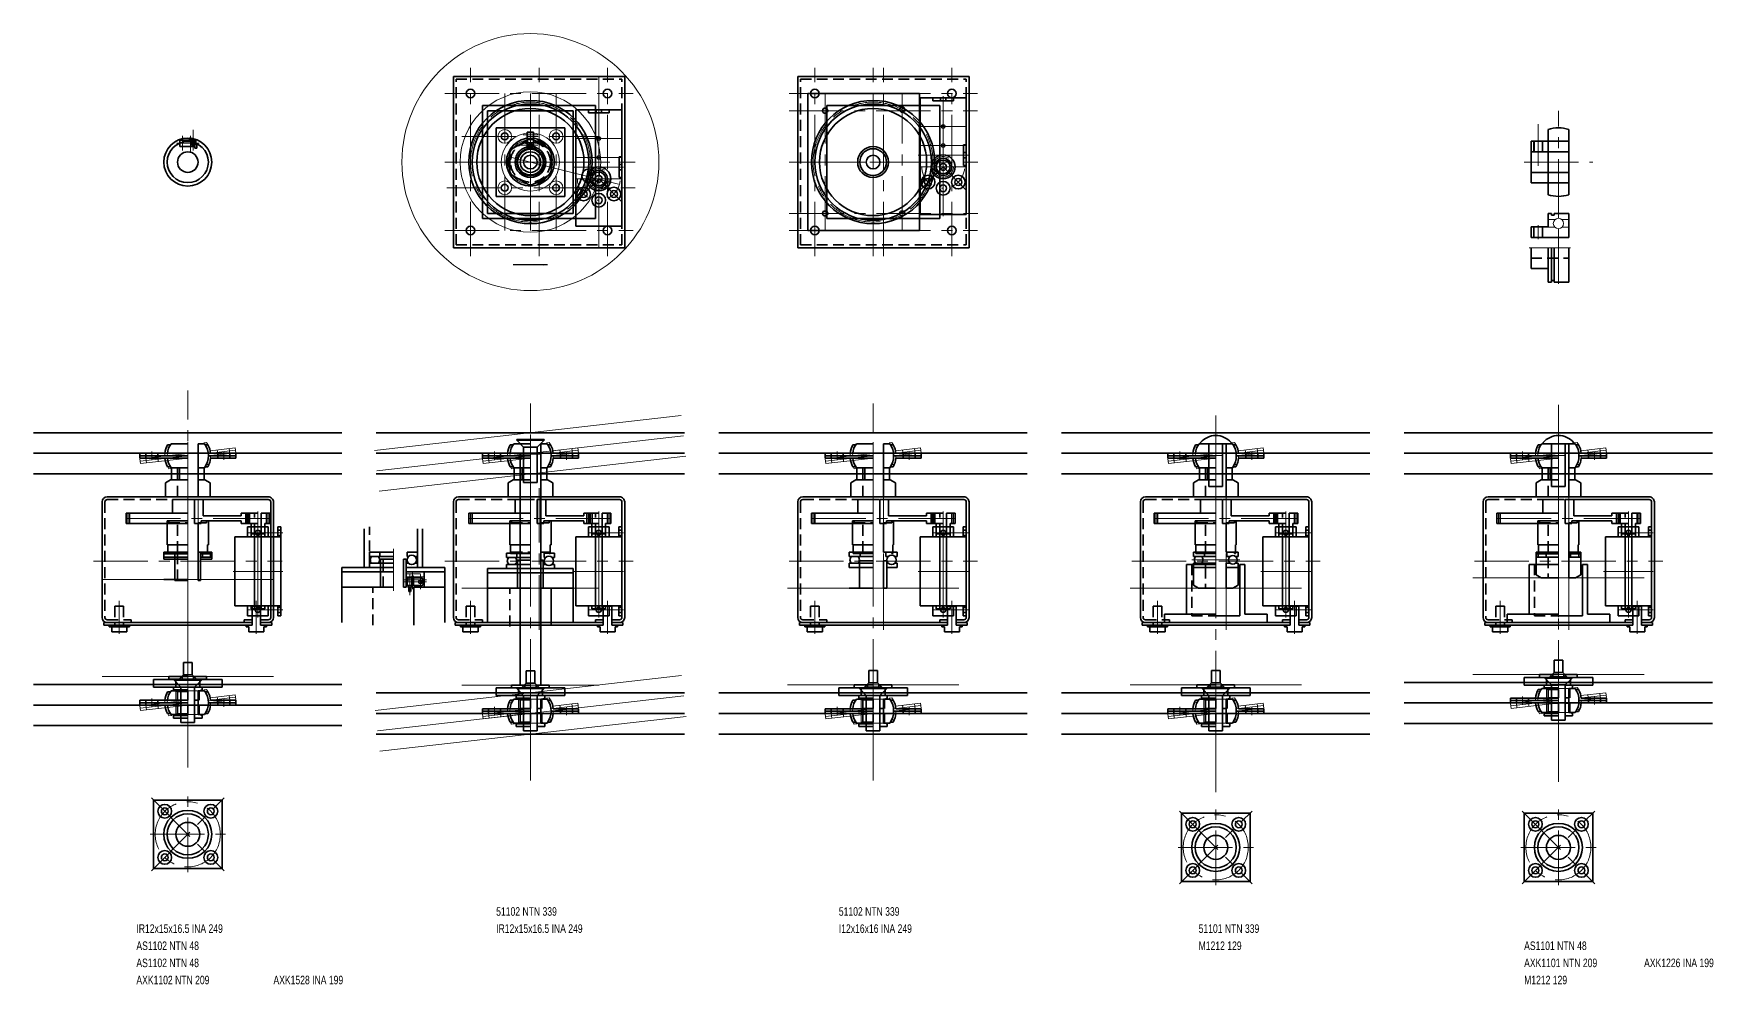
# Model space of a CAD drawing. Header units: millimetres. Extents: x 40 to 2090, y -480 to 870.
# Drawn here: x 310 to 1290, y -480 to 75 of the extents above; entities that cross this region are included whole.
import ezdxf

# ---------------------------------------------------------------- set-up
doc = ezdxf.new("R2010")
doc.units = ezdxf.units.MM
for name, pattern in [('CENTER', [50.8, 31.75, -6.35, 6.35, -6.35]), ('DASHDOT', [25.4, 12.7, -6.35, 0, -6.35]), ('DASHED2', [9.525, 6.35, -3.175])]:
    doc.linetypes.add(name, pattern=pattern)
doc.layers.get('0').update_dxf_attribs({"linetype": 'CONTINUOUS', "lineweight": 0})
for name, color, linetype, lineweight in [('AUX', 1, 'CONTINUOUS', 13), ('CENTER', 7, 'CENTER', 18), ('CONTOUR', 7, 'CONTINUOUS', 35), ('TEXT', 7, 'CONTINUOUS', 18)]:
    doc.layers.add(name, color=color, linetype=linetype, lineweight=lineweight)
doc.styles.get("Standard").update_dxf_attribs({"font": 'txt', "width": 0.75})
doc.dimstyles.get("Standard").update_dxf_attribs({"dimtxt": 2.5, "dimasz": 2.5, "dimexe": 1.25, "dimexo": 0.625, "dimtad": 1, "dimtxsty": 'Standard', "dimcen": 2.5, "dimadec": 0, "dimazin": 0, "dimtfac": 1, "dimtmove": 0, "dimatfit": 3, "dimfxl": 1, "dimarcsym": 0})

# ---------------------------------------------------------------- blocks, each defined once
blk = doc.blocks.new('AS201 side')
at = {"layer": 'CENTER'}
for p, q in [((0, -30), (0, 30)), ((-11.8, -2.15), (-11.8, 22.15)), ((-14.05, 6), (-14.05, 12.15)), ((-9.55, 6), (-9.55, 12.15)), ((-20, 0), (20, 0))]:
    blk.add_line(p, q, dxfattribs=at)
at = {"layer": 'CONTOUR'}
for p, q in [((-16, 12.15), (6, 12.15)), ((-16, -12.15), (-16, 12.15)), ((-14.3, 6), (-14.3, 12.15)), ((-9.3, 6), (-9.3, 12.15)), ((-6, -19.08), (-6, 19.08)), ((6, -19.08), (6, 19.08)), ((-16, 6), (6, 6)), ((-16, -6), (6, -6)), ((-16, -12.15), (6, -12.15))]:
    blk.add_line(p, q, dxfattribs=at)
at = {"layer": 'CONTOUR', "color": 7, "linetype": 'CONTINUOUS', "lineweight": 35}
for start, end in [(72.5424, 107.4576), (252.5424, 287.4576)]:
    blk.add_arc((0, 0), 20, start, end, dxfattribs=at)
blk = doc.blocks.new('ASS201N side')
at = {"layer": 'AUX'}
for p, q in [((-6, 16.4), (-2.04, 16.4)), ((-6, 12.1), (-2.14, 12.1)), ((2.04, 16.4), (6, 16.4)), ((2.14, 12.1), (6, 12.1))]:
    blk.add_line(p, q, dxfattribs=at)
blk.add_circle((0, 14.2), 3, dxfattribs=at)
at = {"layer": 'CENTER'}
for p, q in [((0, -21), (0, 21)), ((-11.8, 5), (-11.8, 13.15)), ((-17, 0), (7, 0))]:
    blk.add_line(p, q, dxfattribs=at)
at = {"layer": 'CONTOUR'}
for p, q in [((-6, 12.15), (-6, 20)), ((-6, 20), (-4.02, 20)), ((-4.02, 19.05), (-4.02, 20)), ((-2.52, 19.05), (-2.52, 20)), ((-2.52, 20), (6, 20)), ((6, 6), (6, 20)), ((-16, 12.15), (-6, 12.15)), ((-16, 6), (-16, 12.15)), ((-14.3, 6), (-14.3, 12.15)), ((-9.3, 6), (-9.3, 12.15)), ((-4.02, 19.05), (-2.52, 19.05)), ((-16, 6), (6, 6)), ((-16, -12.15), (-16, 0)), ((-6, -20), (-6, 0)), ((-4.02, -20), (-4.02, 0)), ((-2.52, -20), (-2.52, 0)), ((6, -20), (6, 0)), ((-16, -12.15), (-6, -12.15)), ((-4.02, -19.05), (-2.52, -19.05)), ((-6, -20), (-4.02, -20)), ((-2.52, -20), (6, -20))]:
    blk.add_line(p, q, dxfattribs=at)
at = {"layer": 'CONTOUR', "linetype": 'DASHED2'}
blk.add_line((-16, -6), (6, -6), dxfattribs=at)
blk = doc.blocks.new('B-BAF 1214 side')
at = {"layer": 'AUX'}
for p, q in [((-27.98, -1.78), (-0.16, 1.39)), ((-27.82, -3.17), (0, 0)), ((-12.42, 5.03), (-10.81, 5.21)), ((10.97, 7.69), (9.36, 7.51)), ((27.82, 3.17), (11.92, 1.36)), ((13.08, 2.9), (27.66, 4.56)), ((13.4, 0.12), (27.98, 1.78)), ((17.55, 0.59), (17.23, 3.37)), ((24.5, 1.38), (24.18, 4.16)), ((27.98, 1.78), (27.66, 4.56)), ((-27.66, -4.56), (-27.98, -1.78)), ((-27.66, -4.56), (0.16, -1.39)), ((-24.18, -4.16), (-24.5, -1.38)), ((-17.23, -3.37), (-17.55, -0.59)), ((-10.97, -7.69), (-9.36, -7.51)), ((12.42, -5.03), (10.81, -5.21))]:
    blk.add_line(p, q, dxfattribs=at)
for radius, start, end in [(13.4, 157.97045, 180.50293), (12, 154.26905, 179.80023), (12, 334.26905, 38.73095), (13.4, 12.49707, 35.02955), (13.4, 337.97045, 0.50293), (13.4, 192.49707, 215.02955), (12, 193.19977, 218.73095)]:
    blk.add_arc((0, 0), radius, start, end, dxfattribs=at)
at = {"layer": 'CENTER'}
for p, q in [((-21, -2.4), (-21, 2.4)), ((0, -8), (0, 8)), ((21, -2.4), (21, 2.4))]:
    blk.add_line(p, q, dxfattribs=at)
at = {"layer": 'CONTOUR'}
for p, q in [((-28, -1.4), (-28, 1.4)), ((-28, 1.4), (0, 1.4)), ((-28, 0), (0, 0)), ((-24.5, -1.4), (-24.5, 1.4)), ((-17.5, -1.4), (-17.5, 1.4)), ((-11.77, 6.4), (-10.15, 6.4)), ((-9.75, 7), (0, 7)), ((6, 7), (6, -7)), ((6, 7), (9.75, 7)), ((11.77, 6.4), (10.15, 6.4)), ((28, 0), (12, 0)), ((13.33, 1.4), (28, 1.4)), ((17.5, -1.4), (17.5, 1.4)), ((24.5, -1.4), (24.5, 1.4)), ((28, -1.4), (28, 1.4)), ((-28, -1.4), (0, -1.4)), ((-11.77, -6.4), (-10.15, -6.4)), ((-9.75, -7), (0, -7)), ((6, -7), (9.75, -7)), ((11.77, -6.4), (10.15, -6.4)), ((13.33, -1.4), (28, -1.4))]:
    blk.add_line(p, q, dxfattribs=at)
at = {"layer": 'CONTOUR', "color": 7, "linetype": 'CONTINUOUS', "lineweight": 35}
for radius, start, end in [(13.4, 151.47045, 174.00293), (12, 144.31467, 173.30023), (12, 324.31467, 35.68533), (13.4, 5.99707, 28.52955), (13.4, 185.99707, 208.52955), (12, 186.69977, 215.68533), (13.4, 331.47045, 354.00293)]:
    blk.add_arc((0, 0), radius, start, end, dxfattribs=at)
blk = doc.blocks.new('Washer 14x40x4.5 face')
at = {"layer": 'CENTER'}
for p, q in [((0, -22), (0, 22)), ((-22, 0), (22, 0))]:
    blk.add_line(p, q, dxfattribs=at)
at = {"layer": 'CONTOUR'}
for p, q in [((-20, -20), (-20, 20)), ((-20, 20), (20, 20)), ((20, -20), (20, 20)), ((-20, -20), (20, -20))]:
    blk.add_line(p, q, dxfattribs=at)
blk.add_circle((0, 0), 7, dxfattribs=at)
blk = doc.blocks.new('DS1-70 side')
at = {"layer": 'AUX'}
blk.add_line((6, 0), (6, 14), dxfattribs=at)
at = {"layer": 'CENTER'}
for p, q in [((0, 15), (0, -1)), ((-36, 3), (36, 3)), ((-35, 0), (-35, 6)), ((35, 0), (35, 6))]:
    blk.add_line(p, q, dxfattribs=at)
at = {"layer": 'CONTOUR'}
for p, q in [((-9, 6), (-9, 14)), ((-9, 14), (0, 14)), ((4, 0), (4, 14)), ((4, 14), (9, 14)), ((9, 4.5), (9, 14)), ((-36, 0), (-36, 6)), ((-36, 6), (0, 6)), ((-36, 0), (0, 0)), ((-34, 0), (-34, 6)), ((4, 0), (7.8, 0)), ((7.8, 1.5), (7.8, 0)), ((7.8, 1.5), (31.25, 1.5)), ((9, 4.5), (31.25, 4.5)), ((31.25, 6), (36, 6)), ((31.25, 6), (31.25, 4.5)), ((31.25, 1.5), (31.25, 0)), ((36, 0), (31.25, 0)), ((34, 0), (34, 6)), ((36, 0), (36, 6))]:
    blk.add_line(p, q, dxfattribs=at)
blk = doc.blocks.new('DS1-12 side')
at = {"layer": 'CENTER'}
for p, q in [((-6, 0), (-6, -6)), ((0, 7), (0, -7)), ((6, 0), (6, -6)), ((-7, -3), (7, -3))]:
    blk.add_line(p, q, dxfattribs=at)
at = {"layer": 'CONTOUR'}
for p, q in [((-7, 0), (-7, -6)), ((-7, 0), (0, 0)), ((-5, 0), (-5, -6)), ((-4, 6), (-4, 0)), ((-4, 6), (0, 6)), ((2, 6), (2, -6)), ((2, 6), (4, 6)), ((4, 6), (4, 0)), ((4, 0), (7, 0)), ((5, 0), (5, -6)), ((7, 0), (7, -6)), ((-7, -6), (0, -6)), ((2, -6), (7, -6))]:
    blk.add_line(p, q, dxfattribs=at)
at = {"layer": 'CONTOUR', "linetype": 'DASHED2'}
blk.add_line((-2, 6), (-2, -6), dxfattribs=at)
blk = doc.blocks.new('6-speed HE top')
at = {"layer": 'CENTER'}
for p, q in [((0, -14.5), (0, 14.5)), ((-27, 0), (26, 0)), ((27, 0), (-26, 0)), ((-22.5, -14.5), (-22.5, 6)), ((22.5, -14.5), (22.5, 6))]:
    blk.add_line(p, q, dxfattribs=at)
at = {"layer": 'CONTOUR'}
for p, q in [((-20.2, -13.5), (-20.2, 13.5)), ((-20.2, 13.5), (20.2, 13.5)), ((20.2, -13.5), (20.2, 13.5)), ((-20.2, 6), (-26, 6)), ((-26, -6), (-26, 6)), ((-20.2, 4), (-21.9, 4)), ((-21.9, -4), (-21.9, 4)), ((21.9, 2), (-21.9, 2)), ((26, 6), (20.2, 6)), ((21.9, 4), (20.2, 4)), ((21.9, -4), (21.9, 4)), ((26, -6), (26, 6)), ((-20.2, -6), (-26, -6)), ((21.9, -2), (-21.9, -2)), ((-20.2, -4), (-21.9, -4)), ((21.9, -4), (20.2, -4)), ((26, -6), (20.2, -6)), ((-26, -13.5), (-26, -11.6)), ((-20.2, -11.6), (-26, -11.6)), ((-26, -13.5), (26, -13.5)), ((-24, -13.5), (-24, -11.6)), ((-21, -13.5), (-21, -11.6)), ((26, -11.6), (20.2, -11.6)), ((21, -13.5), (21, -11.6)), ((24, -13.5), (24, -11.6)), ((26, -13.5), (26, -11.6))]:
    blk.add_line(p, q, dxfattribs=at)
for centre in [(-22.5, 0), (22.5, 0)]:
    blk.add_circle(centre, 1.5, dxfattribs=at)
blk = doc.blocks.new('Ultra Nutter side')
at = {"layer": 'CENTER'}
blk.add_line((0, -1), (0, 20), dxfattribs=at)
at = {"layer": 'CONTOUR'}
for p, q in [((-12, 5), (-12, 19)), ((-12, 19), (0, 19)), ((6, 18), (11, 18)), ((6, 18), (6, 0.8)), ((11, 18), (11, 19)), ((11, 19), (12, 19)), ((12, 5), (12, 19)), ((-12, 5), (0, 5)), ((-11.6, 0), (-11.6, 5)), ((-11.6, 0), (0, 0)), ((6, 0.8), (11, 0.8)), ((11, 0), (11, 0.8)), ((11, 0), (11.6, 0)), ((11.6, 5), (12, 5)), ((11.6, 0), (11.6, 5))]:
    blk.add_line(p, q, dxfattribs=at)
at = {"layer": 'CONTOUR', "linetype": 'DASHED2'}
for p, q in [((-11, 18), (-11, 19)), ((-11, 18), (0, 18)), ((-6, 0.8), (-6, 18)), ((-11, 0.8), (0, 0.8)), ((-11, 0), (-11, 0.8))]:
    blk.add_line(p, q, dxfattribs=at)
blk = doc.blocks.new('J-103 side')
at = {"layer": 'CENTER'}
blk.add_line((0, -35), (0, 1), dxfattribs=at)
at = {"layer": 'CONTOUR'}
for p, q in [((-30, 0), (-30, -5)), ((-30, 0), (0, 0)), ((0, 0), (30, 0)), ((30, 0), (30, -5)), ((-30, -5), (0, -5)), ((-17, -34), (-17, -5)), ((0, -4), (14, -4)), ((14, -4), (14, -34)), ((17, -5), (30, -5)), ((17, -34), (17, -5)), ((-17, -34), (-14, -34)), ((-17, -34), (0, -34)), ((14, -34), (17, -34))]:
    blk.add_line(p, q, dxfattribs=at)
at = {"layer": 'CONTOUR', "linetype": 'DASHED2'}
for p, q in [((-14, -34), (-14, -4)), ((-14, -4), (0, -4))]:
    blk.add_line(p, q, dxfattribs=at)
blk = doc.blocks.new('SC 1210C')
at = {"layer": 'CENTER'}
blk.add_line((0, -1), (0, 11), dxfattribs=at)
at = {"layer": 'CONTOUR'}
for p, q in [((-13, 8.27), (-10, 10)), ((-10, 10), (0, 10)), ((6, 10), (10, 10)), ((6, 0), (6, 10)), ((10, 10), (13, 8.27)), ((-13, 0), (-13, 8.27)), ((-13, 0), (0, 0)), ((6, 0), (13, 0)), ((13, 0), (13, 8.27))]:
    blk.add_line(p, q, dxfattribs=at)
at = {"layer": 'CONTOUR', "linetype": 'DASHED2'}
blk.add_line((-6, 0), (-6, 10), dxfattribs=at)
blk = doc.blocks.new('Nut M12 thin side')
at = {"layer": 'CENTER'}
blk.add_line((0, -3), (0, 9), dxfattribs=at)
at = {"layer": 'CONTOUR'}
for p, q in [((-9.5, 0), (-9.5, 7)), ((-9.5, 7), (0, 7)), ((-9.5, 0), (0, 0)), ((-4.75, 0), (-4.75, 7)), ((6, 0), (6, 7)), ((6, 7), (9.5, 7)), ((6, 0), (9.5, 0)), ((9.5, 0), (9.5, 7))]:
    blk.add_line(p, q, dxfattribs=at)
at = {"layer": 'CONTOUR', "linetype": 'DASHED2'}
blk.add_line((-6, 0), (-6, 7), dxfattribs=at)
blk = doc.blocks.new('AXK1101 side')
at = {"layer": 'CENTER'}
blk.add_line((0, -2), (0, 4), dxfattribs=at)
at = {"layer": 'CONTOUR'}
for p, q in [((-13, 2), (0, 2)), ((-13, 0), (-13, 2)), ((-13, 0), (0, 0)), ((-11.85, 0), (-11.85, 2)), ((-7.15, 0), (-7.15, 2)), ((6, 0), (6, 2)), ((6, 2), (13, 2)), ((6, 0), (13, 0)), ((7.15, 0), (7.15, 2)), ((11.85, 0), (11.85, 2)), ((13, 0), (13, 2))]:
    blk.add_line(p, q, dxfattribs=at)
blk = doc.blocks.new('AS1101 side')
at = {"layer": 'CENTER'}
blk.add_line((0, -2), (0, 3), dxfattribs=at)
at = {"layer": 'CONTOUR'}
for p, q in [((-13, 1), (-13, 0)), ((-13, 1), (0, 1)), ((-13, 0), (0, 0)), ((6, 1), (6, 0)), ((6, 1), (13, 1)), ((6, 0), (13, 0)), ((13, 1), (13, 0))]:
    blk.add_line(p, q, dxfattribs=at)
blk = doc.blocks.new('SC 1212C')
at = {"layer": 'CENTER'}
blk.add_line((0, -1), (0, 13), dxfattribs=at)
at = {"layer": 'CONTOUR'}
for p, q in [((-13, 10.27), (-10, 12)), ((-13, 0), (-13, 10.27)), ((-10, 12), (0, 12)), ((6, 0), (6, 12)), ((6, 12), (10, 12)), ((10, 12), (13, 10.27)), ((13, 0), (13, 10.27)), ((-13, 0), (0, 0)), ((6, 0), (13, 0))]:
    blk.add_line(p, q, dxfattribs=at)
at = {"layer": 'CONTOUR', "linetype": 'DASHED2'}
blk.add_line((-6, 0), (-6, 12), dxfattribs=at)
blk = doc.blocks.new('Washer 6.5x22x1.6 side')
at = {"layer": 'CENTER'}
blk.add_line((0, -1), (0, 2.6), dxfattribs=at)
at = {"layer": 'CONTOUR'}
for p, q in [((-11, 1.6), (0, 1.6)), ((-11, 0), (-11, 1.6)), ((-11, 0), (0, 0)), ((-3.25, 0), (-3.25, 1.6)), ((3.25, 0), (3.25, 1.6)), ((3.25, 1.6), (11, 1.6)), ((3.25, 0), (11, 0)), ((11, 0), (11, 1.6))]:
    blk.add_line(p, q, dxfattribs=at)
blk = doc.blocks.new('Flat head M5 10 side')
at = {"layer": 'CENTER'}
blk.add_line((0, -11), (0, 1), dxfattribs=at)
at = {"layer": 'CONTOUR'}
for p, q in [((-5, 0), (5, 0)), ((-5, -0.3), (-5, 0)), ((5, -0.3), (5, 0)), ((-5, -0.3), (5, -0.3)), ((-5, -0.3), (-2.5, -2.8)), ((-2.5, -10), (-2.5, -2.8)), ((-2.5, -2.8), (2.5, -2.8)), ((2.5, -2.8), (5, -0.3)), ((2.5, -10), (2.5, -2.8)), ((-2.5, -10), (2.5, -10))]:
    blk.add_line(p, q, dxfattribs=at)
blk = doc.blocks.new('Truss head M8x10 side')
at = {"layer": 'AUX'}
blk.add_line((6.9, -4), (6.9, 4), dxfattribs=at)
at = {"layer": 'CENTER'}
blk.add_line((-5.8, 0), (26, 0), dxfattribs=at)
at = {"layer": 'CONTOUR'}
for p, q in [((-0.69, 8.9), (0, 8.9)), ((0, -8.9), (0, 8.9)), ((0, 4), (25, 4)), ((25, 4), (25, -4)), ((-0.69, -8.9), (0, -8.9)), ((0, -4), (25, -4))]:
    blk.add_line(p, q, dxfattribs=at)
at = {"layer": 'CONTOUR', "color": 7, "linetype": 'CONTINUOUS', "lineweight": 35}
blk.add_arc((6.9, 0), 11.7, 130.47549, 229.52451, dxfattribs=at)
blk = doc.blocks.new('Pull Box side')
at = {"layer": 'CENTER'}
for p, q in [((-40, 23.3), (-40, 42.5)), ((0, -42.5), (0, 42.5)), ((40, 23.3), (40, 42.5)), ((-55, 0), (55, 0))]:
    blk.add_line(p, q, dxfattribs=at)
at = {"layer": 'CONTOUR'}
for p, q in [((-44.4, 41.3), (-35.6, 41.3)), ((-44.4, 38.3), (-44.4, 41.3)), ((-35.6, 38.3), (-35.6, 41.3)), ((35.6, 41.3), (44.4, 41.3)), ((35.6, 38.3), (35.6, 41.3)), ((44.4, 38.3), (44.4, 41.3)), ((-50, -34.5), (-50, 32.9)), ((-49, 37.5), (37.5, 37.5)), ((-49, 35.9), (-49, 37.5)), ((-49, 35.9), (37.5, 35.9)), ((-45.9, 38.3), (-34.1, 38.3)), ((-45.9, 37.5), (-45.9, 38.3)), ((-34.1, 37.5), (-34.1, 38.3)), ((33, 34.3), (33, 35.9)), ((33, 34.3), (37.5, 34.3)), ((34.1, 38.3), (35.6, 38.3)), ((34.1, 37.5), (34.1, 38.3)), ((37.5, 26.3), (37.5, 37.5)), ((42.5, 26.3), (42.5, 37.5)), ((42.5, 37.5), (49, 37.5)), ((42.5, 35.9), (49, 35.9)), ((42.5, 34.3), (47, 34.3)), ((44.4, 38.3), (45.9, 38.3)), ((45.9, 37.5), (45.9, 38.3)), ((48.4, -34.5), (48.4, 32.9)), ((49, 37.5), (49, 35.9)), ((50, -34.5), (50, 32.9)), ((37.5, 26.3), (42.5, 26.3)), ((-47, -37.5), (47, -37.5)), ((0, -35.9), (47, -35.9))]:
    blk.add_line(p, q, dxfattribs=at)
at = {"layer": 'CONTOUR', "linetype": 'DASHED2'}
for p, q in [((-48.4, -34.5), (-48.4, 32.9)), ((-47, 34.3), (-33, 34.3)), ((-42.5, 26.3), (-42.5, 37.5)), ((-37.5, 26.3), (-37.5, 37.5)), ((-33, 34.3), (-33, 35.9)), ((-42.5, 26.3), (-37.5, 26.3)), ((-47, -35.9), (0, -35.9))]:
    blk.add_line(p, q, dxfattribs=at)
at = {"layer": 'CONTOUR', "color": 7, "linetype": 'CONTINUOUS', "lineweight": 35}
for centre, start, end in [((-47, 32.9), 90, 180), ((47, 32.9), 0, 90), ((-47, -34.5), 180, 270), ((47, -34.5), 270, 0)]:
    blk.add_arc(centre, 3, start, end, dxfattribs=at)
at = {"layer": 'CONTOUR'}
for centre, start, end in [((-47, 32.9), 90, 180), ((47, 32.9), 0, 90), ((-47, -34.5), 180, 270), ((47, -34.5), 270, 0)]:
    blk.add_arc(centre, 1.4, start, end, dxfattribs=at)
blk = doc.blocks.new('Flange Nut M8 side')
at = {"layer": 'AUX'}
for p, q in [((-8.3, 2), (8.3, 2)), ((-6.9, 2), (-6.9, 7.5)), ((6.9, 2), (6.9, 7.5))]:
    blk.add_line(p, q, dxfattribs=at)
at = {"layer": 'CENTER'}
blk.add_line((0, -10), (0, 10), dxfattribs=at)
at = {"layer": 'CONTOUR'}
for p, q in [((-6, 2.5), (-8.3, 1.5)), ((-8.3, 1.5), (0, 1.5)), ((-8.3, 0), (-8.3, 1.5)), ((-8.3, 0), (0, 0)), ((-6, 7.5), (0, 7.5)), ((-6, 2.5), (-6, 7.5)), ((-6, 2.5), (0, 2.5)), ((0, 7.5), (0, 2.5)), ((4, 0), (4, 7.5)), ((4, 7.5), (6, 7.5)), ((4, 0), (8.3, 0)), ((6, 2.5), (6, 7.5)), ((6, 2.5), (8.3, 1.5)), ((8.3, 0), (8.3, 1.5))]:
    blk.add_line(p, q, dxfattribs=at)
at = {"layer": 'CONTOUR', "linetype": 'DASHED2'}
blk.add_line((-4, 0), (-4, 7.5), dxfattribs=at)
blk = doc.blocks.new('Washer 14x40x4.5 side')
at = {"layer": 'CENTER'}
blk.add_line((0, -1), (0, 5), dxfattribs=at)
at = {"layer": 'CONTOUR'}
for p, q in [((-20, 4.5), (-20, 0)), ((-20, 4.5), (0, 4.5)), ((-20, 0), (0, 0)), ((7, 4.5), (20, 4.5)), ((7, 0), (7, 4.5)), ((7, 0), (20, 0)), ((20, 4.5), (20, 0))]:
    blk.add_line(p, q, dxfattribs=at)
at = {"layer": 'CONTOUR', "linetype": 'DASHED2'}
blk.add_line((-7, 0), (-7, 4.5), dxfattribs=at)
blk = doc.blocks.new('Flat head M8 25 side')
at = {"layer": 'CENTER'}
blk.add_line((0, -27), (0, 3), dxfattribs=at)
at = {"layer": 'CONTOUR'}
for p, q in [((-8, 0), (8, 0)), ((-8, -0.4), (-8, 0)), ((8, 0), (8, -0.4)), ((-8, -0.4), (8, -0.4)), ((-8, -0.4), (-4, -4.4)), ((4, -4.4), (-4, -4.4)), ((-4, -25), (-4, -4.4)), ((4, -4.4), (8, -0.4)), ((4, -25), (4, -4.4)), ((-4, -25), (4, -25))]:
    blk.add_line(p, q, dxfattribs=at)
blk = doc.blocks.new('51101 side')
at = {"layer": 'CENTER'}
for p, q in [((-14, 0), (14, 0)), ((0, -5.5), (0, 5.5))]:
    blk.add_line(p, q, dxfattribs=at)
at = {"layer": 'CONTOUR'}
for p, q in [((-13, 2), (-13, 4.5)), ((-13, 4.5), (0, 4.5)), ((-13, 2), (0, 2)), ((-6, 2), (-6, 4.5)), ((6, 4.5), (13, 4.5)), ((6, 2), (6, 4.5)), ((6, 2), (8.5, 2)), ((11.5, 2), (13, 2)), ((13, 2), (13, 4.5)), ((-13, -4.5), (-13, -2)), ((-13, -2), (0, -2)), ((-13, -4.5), (0, -4.5)), ((-6.5, -4.5), (-6.5, -2)), ((6.5, -4.5), (6.5, -2)), ((6.5, -2), (8.5, -2)), ((6.5, -4.5), (13, -4.5)), ((11.5, -2), (13, -2)), ((13, -4.5), (13, -2))]:
    blk.add_line(p, q, dxfattribs=at)
blk.add_circle((10, 0), 2.5, dxfattribs=at)
at = {"layer": 'CONTOUR', "color": 7, "linetype": 'CONTINUOUS', "lineweight": 35}
for start, end in [(126.8699, 233.1301), (306.8699, 53.1301)]:
    blk.add_arc((-10, 0), 2.5, start, end, dxfattribs=at)
blk = doc.blocks.new('AS1102 side')
at = {"layer": 'CENTER'}
blk.add_line((0, -2), (0, 2), dxfattribs=at)
at = {"layer": 'CONTOUR'}
for p, q in [((-14, 0), (-14, 1)), ((-14, 1), (0, 1)), ((-14, 0), (0, 0)), ((7.5, 0), (7.5, 1)), ((7.5, 1), (14, 1)), ((7.5, 0), (14, 0)), ((14, 0), (14, 1))]:
    blk.add_line(p, q, dxfattribs=at)
blk = doc.blocks.new('AXK1102 side')
at = {"layer": 'CENTER'}
blk.add_line((0, -2), (0, 4), dxfattribs=at)
at = {"layer": 'CONTOUR'}
for p, q in [((-14, 2), (0, 2)), ((-14, 0), (-14, 2)), ((-14, 0), (0, 0)), ((7.5, 2), (14, 2)), ((7.5, 0), (7.5, 2)), ((7.5, 0), (14, 0)), ((8.6, 0), (8.6, 2)), ((13.25, 0), (13.25, 2)), ((14, 0), (14, 2))]:
    blk.add_line(p, q, dxfattribs=at)
blk = doc.blocks.new('IR12x15x16.5 side')
at = {"layer": 'CENTER'}
blk.add_line((0, -2), (0, 18.5), dxfattribs=at)
at = {"layer": 'CONTOUR'}
for p, q in [((-7.5, 0), (-7.5, 16.5)), ((-7.5, 16.5), (0, 16.5)), ((6, 0), (6, 16.5)), ((6, 16.5), (7.5, 16.5)), ((7.5, 0), (7.5, 16.5)), ((-7.5, 0), (0, 0)), ((6, 0), (7.5, 0))]:
    blk.add_line(p, q, dxfattribs=at)
at = {"layer": 'CONTOUR', "linetype": 'DASHED2'}
blk.add_line((-6, 0), (-6, 16.5), dxfattribs=at)
blk = doc.blocks.new('IR12x16x16 side')
at = {"layer": 'CENTER'}
blk.add_line((0, -2), (0, 18), dxfattribs=at)
at = {"layer": 'CONTOUR'}
for p, q in [((-8, 0), (-8, 16)), ((-8, 16), (0, 16)), ((6, 0), (6, 16)), ((6, 16), (8, 16)), ((8, 0), (8, 16)), ((-8, 0), (0, 0)), ((6, 0), (8, 0))]:
    blk.add_line(p, q, dxfattribs=at)
blk = doc.blocks.new('51102 side')
at = {"layer": 'CENTER'}
blk.add_line((0, -2), (0, 11), dxfattribs=at)
at = {"layer": 'CONTOUR'}
for p, q in [((-14, 9), (-14, 6.5)), ((-14, 9), (0, 9)), ((-14, 6.5), (0, 6.5)), ((-14, 2.5), (-14, 0)), ((-14, 2.5), (0, 2.5)), ((-14, 0), (0, 0)), ((-8, 0), (-8, 2.5)), ((-7.5, 6.5), (-7.5, 9)), ((7.5, 6.5), (7.5, 9)), ((7.5, 9), (14, 9)), ((7.5, 6.5), (8.86, 6.5)), ((8, 0), (8, 2.5)), ((8, 2.5), (8.86, 2.5)), ((8, 0), (14, 0)), ((12.64, 6.5), (14, 6.5)), ((12.64, 2.5), (14, 2.5)), ((14, 9), (14, 6.5)), ((14, 2.5), (14, 0))]:
    blk.add_line(p, q, dxfattribs=at)
blk.add_circle((10.75, 4.5), 2.75, dxfattribs=at)
at = {"layer": 'CONTOUR', "color": 7, "linetype": 'CONTINUOUS', "lineweight": 35}
for start, end in [(133.34176, 226.65824), (313.34176, 46.65824)]:
    blk.add_arc((-10.75, 4.5), 2.75, start, end, dxfattribs=at)
blk = doc.blocks.new('DS1-70 face')
at = {"layer": 'CENTER'}
for p, q in [((0, -40), (0, 40)), ((-40, 0), (40, 0))]:
    blk.add_line(p, q, dxfattribs=at)
blk.add_circle((0, 0), 35, dxfattribs=at)
at = {"layer": 'CONTOUR'}
for radius in [36, 34, 31.25, 9, 7.8, 4]:
    blk.add_circle((0, 0), radius, dxfattribs=at)
blk = doc.blocks.new('Pull Box top')
at = {"layer": 'CENTER'}
for p, q in [((-40, -55), (-40, 55)), ((0, -55), (0, 55)), ((40, -55), (40, 55)), ((-55, 40), (55, 40)), ((-55, 0), (55, 0)), ((-55, -40), (55, -40))]:
    blk.add_line(p, q, dxfattribs=at)
at = {"layer": 'CONTOUR'}
for p, q in [((-50, 50), (50, 50)), ((-50, -50), (-50, 50)), ((50, -50), (50, 50)), ((-33, 33), (33, 33)), ((-33, -33), (-33, 33)), ((33, -33), (33, 33)), ((-33, -33), (33, -33)), ((-50, -50), (50, -50))]:
    blk.add_line(p, q, dxfattribs=at)
at = {"layer": 'CONTOUR', "linetype": 'DASHED2'}
for p, q in [((-48.4, 48.4), (48.4, 48.4)), ((-48.4, -48.4), (-48.4, 48.4)), ((48.4, -48.4), (48.4, 48.4)), ((-48.4, -48.4), (48.4, -48.4))]:
    blk.add_line(p, q, dxfattribs=at)
at = {"layer": 'CONTOUR'}
for centre in [(-40, 40), (40, 40), (-40, -40), (40, -40)]:
    blk.add_circle(centre, 2.5, dxfattribs=at)
blk = doc.blocks.new('6-speed HE side')
at = {"layer": 'CENTER'}
for p, q in [((13.5, -34.5), (13.5, 35.5)), ((13.5, 6.8), (0, 20.3)), ((13.5, 6.8), (27, 20.3)), ((-1, 0), (28, 0)), ((0, 6.8), (27, 6.8)), ((0, -5.7), (27, -5.7)), ((0, -16.7), (27, -16.7))]:
    blk.add_line(p, q, dxfattribs=at)
at = {"layer": 'CENTER', "color": 7, "linetype": 'DASHDOT', "lineweight": 18}
blk.add_arc((13.5, 6.8), 12.5, 0, 180, dxfattribs=at)
at = {"layer": 'CONTOUR'}
for p, q in [((0, 34.5), (27, 34.5)), ((0, -33.5), (0, 34.5)), ((27, -33.5), (27, 34.5)), ((0, 6), (1.7, 6)), ((0, 1.5), (1.7, 1.5)), ((1.7, -6), (1.7, 6)), ((0, -1.5), (1.7, -1.5)), ((0, -6), (1.7, -6)), ((0, -33.5), (27, -33.5)), ((7.5, -33.5), (7.5, -31.8)), ((7.5, -31.8), (19.5, -31.8)), ((12, -33.5), (12, -31.8)), ((15, -33.5), (15, -31.8)), ((19.5, -33.5), (19.5, -31.8))]:
    blk.add_line(p, q, dxfattribs=at)
for centre, radius in [((4.66, 15.64), 4), ((13.5, 19.3), 4), ((13.5, 19.3), 2), ((22.34, 15.64), 4), ((4.66, 15.64), 2), ((13.5, 6.8), 4), ((22.34, 15.64), 2), ((13.5, 6.8), 2), ((13.5, -5.7), 1), ((13.5, -16.7), 1)]:
    blk.add_circle(centre, radius, dxfattribs=at)
blk = doc.blocks.new('DS1-12 face')
at = {"layer": 'CENTER'}
for p, q in [((0, -10), (0, 10)), ((-10, 0), (10, 0))]:
    blk.add_line(p, q, dxfattribs=at)
blk.add_circle((0, 0), 6, dxfattribs=at)
at = {"layer": 'CONTOUR'}
for radius in [7, 5, 2]:
    blk.add_circle((0, 0), radius, dxfattribs=at)
blk = doc.blocks.new('IR12x15x16.5 face')
at = {"layer": 'CENTER'}
for p, q in [((0, -10), (0, 10)), ((-10, 0), (10, 0))]:
    blk.add_line(p, q, dxfattribs=at)
at = {"layer": 'CONTOUR'}
for radius in [7.5, 6]:
    blk.add_circle((0, 0), radius, dxfattribs=at)
blk = doc.blocks.new('51102 face')
at = {"layer": 'CENTER'}
for p, q in [((0, -16), (0, 16)), ((-16, 0), (16, 0))]:
    blk.add_line(p, q, dxfattribs=at)
at = {"layer": 'CONTOUR'}
for radius in [14, 8, 7.5]:
    blk.add_circle((0, 0), radius, dxfattribs=at)
blk = doc.blocks.new('Ultra Nutter face')
at = {"layer": 'CENTER'}
for p, q in [((0, -25), (0, 25)), ((-25, 0), (25, 0))]:
    blk.add_line(p, q, dxfattribs=at)
at = {"layer": 'CONTOUR'}
for p, q in [((-11.07, 7.47), (-0.93, 13.32)), ((0.93, 13.32), (11.07, 7.47)), ((4.33, 12.51), (3.83, 11.64)), ((4.33, 12.51), (8.67, 10.01)), ((8.67, 10.01), (8.17, 9.14)), ((-13, -2.5), (-13, 2.5)), ((-13, 2.5), (-12, 2.5)), ((-12, -5.85), (-12, 5.85)), ((12, -5.85), (12, 5.85)), ((-13, -2.5), (-12, -2.5)), ((-11.07, -7.47), (-0.93, -13.32)), ((0.93, -13.32), (11.07, -7.47)), ((8.67, -10.01), (8.17, -9.14)), ((4.33, -12.51), (3.83, -11.64)), ((8.67, -10.01), (4.33, -12.51))]:
    blk.add_line(p, q, dxfattribs=at)
at = {"layer": 'CONTOUR', "linetype": 'DASHED2'}
blk.add_circle((0, 0), 11.7, dxfattribs=at)
at = {"layer": 'CONTOUR'}
blk.add_circle((0, 0), 6, dxfattribs=at)
at = {"layer": 'CONTOUR', "color": 7, "linetype": 'CONTINUOUS', "lineweight": 35}
for start, end in [(85.98923, 94.01077), (145.98923, 154.01077), (25.98923, 34.01077), (205.98923, 214.01077), (325.98923, 334.01077), (265.98923, 274.01077)]:
    blk.add_arc((0, 0), 13.35, start, end, dxfattribs=at)
blk = doc.blocks.new('ESE11HS2 top')
at = {"layer": 'CENTER'}
for p, q in [((-3.55, 0), (9.65, 0)), ((0, -4.25), (0, 4.25)), ((4.5, -5.35), (4.5, 4.25)), ((6.15, -4.25), (6.15, 7.85))]:
    blk.add_line(p, q, dxfattribs=at)
at = {"layer": 'CONTOUR'}
for p, q in [((-1.55, 1.875), (7.65, 1.875)), ((-1.55, -1.875), (-1.55, 1.875)), ((4, 2.875), (5, 2.875)), ((4, 1.875), (4, 2.875)), ((5, 1.875), (5, 2.875)), ((5.15, -1.1), (5.15, 1.1)), ((5.15, 1.1), (7.15, 1.1)), ((5.65, -0.6), (5.65, 0.6)), ((5.65, 0.6), (6.65, 0.6)), ((6.65, -0.6), (6.65, 0.6)), ((7.15, -1.1), (7.15, 1.1)), ((7.65, -0.55), (7.65, 1.875)), ((-1.55, -1.875), (7.05, -1.875)), ((5.15, -1.1), (7.15, -1.1)), ((5.65, -0.6), (6.65, -0.6)), ((7.05, -2.875), (7.05, -0.55)), ((7.05, -0.55), (8.25, -0.55)), ((7.05, -2.875), (8.25, -2.875)), ((8.25, -2.875), (8.25, -0.55))]:
    blk.add_line(p, q, dxfattribs=at)
blk = doc.blocks.new('ESE11HS2 front')
at = {"layer": 'AUX'}
blk.add_line((0, -4.65), (8.25, -4.65), dxfattribs=at)
at = {"layer": 'CENTER'}
for p, q in [((-3.55, 0), (9.65, 0)), ((0, -4.25), (0, 4.25)), ((4.5, -5.35), (4.5, 4.25)), ((6.15, -4.25), (6.15, 7.85)), ((-3.55, -1.15), (10.25, -1.15)), ((-1.55, -2.85), (8.25, -2.85))]:
    blk.add_line(p, q, dxfattribs=at)
at = {"layer": 'CONTOUR'}
for p, q in [((-1.55, -1.63), (-1.55, 1.63)), ((0, 2.25), (7.65, 2.25)), ((4, -2.85), (4, 2.25)), ((5, -2.85), (5, 2.25)), ((5.15, 2.25), (5.15, 3.25)), ((5.15, 3.25), (7.15, 3.25)), ((5.65, 3.25), (5.65, 5.35)), ((6.65, 3.25), (6.65, 5.35)), ((7.15, 2.25), (7.15, 3.25)), ((7.65, -0.55), (7.65, 2.25)), ((0, -2.25), (8.25, -2.25)), ((8.25, -2.25), (8.25, -1.15))]:
    blk.add_line(p, q, dxfattribs=at)
for centre, radius in [((0, 0), 1), ((4.5, -2.85), 0.5), ((7.65, -1.15), 0.6)]:
    blk.add_circle(centre, radius, dxfattribs=at)
at = {"layer": 'CONTOUR', "color": 7, "linetype": 'CONTINUOUS', "lineweight": 35}
for centre, radius, start, end in [((0, 0), 2.25, 90, 133.54222), ((6.15, 5.35), 0.5, 0, 180), ((0, 0), 2.25, 226.45778, 270)]:
    blk.add_arc(centre, radius, start, end, dxfattribs=at)

msp = doc.modelspace()

# ---------------------------------------------------------------- linework, layer by layer
at = {"layer": 'AUX'}
for p, q in [((639.9, -50), (639.9, 50)), ((588.36, 2.9), (651.43, -12.82)), ((509.06, -168.27), (687.9, -147.9)), ((510.42, -180.2), (689.26, -159.82)), ((511.78, -192.12), (690.62, -171.74)), ((350, -243.7), (450, -243.7)), ((1150, -242.7), (1250, -242.7)), ((560, -248.8), (640, -248.8)), ((750, -248.7), (850, -248.7)), ((950, -248.7), (1050, -248.7)), ((350, -300.2), (450, -300.2)), ((509.38, -320.11), (688.22, -299.73)), ((1150, -299.2), (1250, -299.2)), ((510.74, -332.03), (689.58, -311.65)), ((560, -305.3), (640, -305.3)), ((750, -305.2), (850, -305.2)), ((950, -305.2), (1050, -305.2)), ((512.1, -343.95), (690.94, -323.58))]:
    msp.add_line(p, q, dxfattribs=at)
for centre, radius in [((600, 0), 75), ((600, 0), 41), ((585, 15), 4), ((600, 0), 17), ((600, 0), 13), ((615, 15), 4), ((585, -15), 4), ((615, -15), 4)]:
    msp.add_circle(centre, radius, dxfattribs=at)
at = {"layer": 'CENTER'}
for p, q in [((800, -55), (800, 55)), ((585, -40), (585, 40)), ((615, -40), (615, 40)), ((772, -40), (772, 40)), ((817, -40), (817, 40)), ((751, 30), (861, 30)), ((560, 15), (640, 15)), ((551.1, 0), (661.1, 0)), ((751.1, 0), (861.1, 0)), ((551.1, -15), (661.1, -15)), ((751.1, -30), (861.1, -30)), ((400, -353.4), (400, -133.4)), ((600, -361), (600, -141)), ((800, -361), (800, -141)), ((1200, -361.7), (1200, -141.7)), ((1000, -367.85), (1000, -147.85)), ((378.79, -413.61), (421.21, -371.19)), ((378.79, -371.19), (421.21, -413.61)), ((978.79, -421.21), (1021.21, -378.79)), ((978.79, -378.79), (1021.21, -421.21)), ((1178.79, -421.21), (1221.21, -378.79)), ((1178.79, -378.79), (1221.21, -421.21))]:
    msp.add_line(p, q, dxfattribs=at)
for centre in [(400, -392.4), (1000, -400), (1200, -400)]:
    msp.add_circle(centre, 19, dxfattribs=at)
at = {"layer": 'CONTOUR'}
for p, q in [((762, -40), (762, 40)), ((762, 40), (827, 40)), ((827, -40), (827, 40)), ((575, -30), (575, 30)), ((575, 30), (625, 30)), ((625, -30), (625, 30)), ((580, -20), (580, 20)), ((580, 20), (620, 20)), ((620, -20), (620, 20)), ((580, -20), (620, -20)), ((575, -30), (625, -30)), ((762, -40), (827, -40)), ((310, -158), (490, -158)), ((510, -158), (690, -158)), ((710, -158), (890, -158)), ((910, -158), (1090, -158)), ((1110, -158), (1290, -158)), ((310, -170), (490, -170)), ((510, -170), (690, -170)), ((594, -305.3), (594, -170.3)), ((594, -170.3), (606, -170.3)), ((606, -305.3), (606, -170.3)), ((710, -170), (890, -170)), ((910, -170), (1090, -170)), ((1110, -170), (1290, -170)), ((310, -182), (490, -182)), ((510, -182), (690, -182)), ((710, -182), (890, -182)), ((910, -182), (1090, -182)), ((1110, -182), (1290, -182)), ((503, -236.7), (503, -214)), ((534, -236.7), (534, -214)), ((537, -236.7), (537, -214)), ((386, -243.7), (400, -243.7)), ((490, -268.8), (490, -236.7)), ((490, -236.7), (520, -236.7)), ((490, -239.2), (520, -239.2)), ((527.5, -236.7), (550, -236.7)), ((527.5, -239.2), (550, -239.2)), ((538, -248.2), (538, -239.2)), ((550, -268.8), (550, -236.7)), ((575, -237.3), (625, -237.3)), ((575, -268.8), (575, -237.3)), ((575, -239.8), (625, -239.8)), ((625, -268.8), (625, -237.3)), ((490, -248.2), (520, -248.2)), ((532, -270.4), (532, -248.2)), ((532, -248.2), (550, -248.2)), ((575, -248.8), (600, -248.8)), ((607.5, -248.8), (625, -248.8)), ((612, -268.8), (612, -248.8)), ((786, -248.7), (800, -248.7)), ((575, -268.8), (600, -268.8)), ((612, -270.4), (612, -268.8)), ((612, -268.8), (625, -268.8)), ((1110, -303.7), (1290, -303.7)), ((310, -304.95), (490, -304.95)), ((510, -309.85), (690, -309.85)), ((710, -309.85), (890, -309.85)), ((910, -309.85), (1090, -309.85)), ((310, -316.95), (490, -316.95)), ((510, -321.85), (690, -321.85)), ((710, -321.85), (890, -321.85)), ((910, -321.85), (1090, -321.85)), ((1110, -315.7), (1290, -315.7)), ((310, -328.95), (490, -328.95)), ((1110, -327.7), (1290, -327.7)), ((510, -333.85), (690, -333.85)), ((710, -333.85), (890, -333.85)), ((910, -333.85), (1090, -333.85))]:
    msp.add_line(p, q, dxfattribs=at)
at = {"layer": 'CONTOUR', "linetype": 'DASHED2'}
for p, q in [((506, -236.7), (506, -213)), ((508, -270.4), (508, -248.2)), ((588, -271), (588, -248.8))]:
    msp.add_line(p, q, dxfattribs=at)
at = {"layer": 'CONTOUR'}
for centre, radius in [((772, 30), 1.5), ((817, 30.59), 1.5), ((400, 0), 14), ((400, 0), 12), ((585, 15), 2), ((615, 15), 2), ((400, 0), 6), ((634, -8), 4), ((585, -15), 2), ((615, -15), 2), ((772, -30), 1.5), ((817, -30), 1.5), ((386.56, -378.96), 4), ((386.56, -378.96), 2), ((400, -392.4), 14), ((400, -392.4), 12), ((413.44, -378.96), 4), ((413.44, -378.96), 2), ((986.56, -386.56), 4), ((986.56, -386.56), 2), ((1000, -400), 14), ((1000, -400), 12), ((1013.44, -386.56), 4), ((1013.44, -386.56), 2), ((1186.56, -386.56), 4), ((1186.56, -386.56), 2), ((1200, -400), 14), ((1200, -400), 12), ((1213.44, -386.56), 4), ((1213.44, -386.56), 2), ((386.56, -405.84), 4), ((413.44, -405.84), 4), ((386.56, -405.84), 2), ((413.44, -405.84), 2), ((986.56, -413.44), 4), ((986.56, -413.44), 2), ((1013.44, -413.44), 4), ((1013.44, -413.44), 2), ((1186.56, -413.44), 4), ((1186.56, -413.44), 2), ((1213.44, -413.44), 4), ((1213.44, -413.44), 2)]:
    msp.add_circle(centre, radius, dxfattribs=at)

# ---------------------------------------------------------------- block references
for name, p in [('Pull Box top', (605, 0)), ('Pull Box top', (806, 0)), ('DS1-70 face', (600, 0)), ('DS1-70 face', (800, 0)), ('AS201 side', (1200, 0)), ('Ultra Nutter face', (600, 0)), ('ESE11HS2 top', (397, 11)), ('51102 face', (600, 0)), ('IR12x15x16.5 face', (600, 0)), ('DS1-12 face', (639.9, -9.8)), ('DS1-12 face', (840.9, -2.8)), ('ASS201N side', (1200, -50)), ('B-BAF 1214 side', (400, -171.4)), ('B-BAF 1214 side', (600, -171.4)), ('Flat head M8 25 side', (600, -162)), ('B-BAF 1214 side', (800, -171.4)), ('B-BAF 1214 side', (1000, -171.4)), ('B-BAF 1214 side', (1200, -171.4)), ('Nut M12 thin side', (400, -185.4)), ('Nut M12 thin side', (600, -185.4)), ('Nut M12 thin side', (800, -185.4)), ('Nut M12 thin side', (1000, -185.4)), ('Nut M12 thin side', (1200, -185.4)), ('SC 1210C', (400, -195.4)), ('SC 1210C', (600, -195.4)), ('SC 1210C', (800, -195.4)), ('SC 1210C', (1000, -195.4)), ('SC 1210C', (1200, -195.4)), ('Ultra Nutter side', (400, -228.5)), ('Ultra Nutter side', (600, -228.5)), ('Ultra Nutter side', (800, -228.5)), ('Ultra Nutter side', (1000, -228.5)), ('Ultra Nutter side', (1200, -228.5)), ('AS1102 side', (400, -228.7)), ('AXK1102 side', (400, -230.7)), ('AS1102 side', (400, -231.7)), ('IR12x15x16.5 side', (400, -244.2)), ('IR12x15x16.5 side', (520, -248.2)), ('IR12x15x16.5 side', (600, -248.8)), ('51102 side', (800, -236.7)), ('IR12x16x16 side', (800, -248.7)), ('AS1101 side', (1200, -228.7)), ('AXK1101 side', (1200, -230.7)), ('Washer 14x40x4.5 side', (400, -306.55)), ('Flat head M8 25 side', (400, -302.05)), ('Washer 14x40x4.5 side', (1200, -305.3)), ('Flat head M8 25 side', (1200, -300.8)), ('B-BAF 1214 side', (400, -315.55)), ('B-BAF 1214 side', (600, -320.45)), ('Washer 14x40x4.5 side', (600, -311.45)), ('Flat head M8 25 side', (600, -306.95)), ('B-BAF 1214 side', (800, -320.45)), ('Washer 14x40x4.5 side', (800, -311.45)), ('Flat head M8 25 side', (800, -306.95)), ('B-BAF 1214 side', (1000, -320.45)), ('Washer 14x40x4.5 side', (1000, -311.45)), ('Flat head M8 25 side', (1000, -306.95)), ('B-BAF 1214 side', (1200, -314.3)), ('Flange Nut M8 side', (1200, -323.3)), ('Flange Nut M8 side', (400, -324.55)), ('Flange Nut M8 side', (600, -329.45)), ('Flange Nut M8 side', (800, -329.45)), ('Flange Nut M8 side', (1000, -329.45)), ('Washer 14x40x4.5 face', (400, -392.4)), ('Washer 14x40x4.5 face', (1000, -400)), ('Washer 14x40x4.5 face', (1200, -400))]:
    msp.add_blockref(name, p)
for name, p, rotation in [('6-speed HE side', (653.4, -3), 180), ('6-speed HE side', (854.4, 4), 180), ('Truss head M8x10 side', (1000, -164.4), 270), ('Truss head M8x10 side', (1200, -164.4), 270), ('DS1-70 side', (400, -211), 360), ('DS1-70 side', (600, -211), 360), ('DS1-70 side', (800, -211), 360), ('DS1-70 side', (1000, -211), 360), ('DS1-70 side', (1200, -211), 360), ('6-speed HE top', (440.9, -238.9), 90), ('6-speed HE top', (639.9, -238.9), 90), ('6-speed HE top', (840.9, -238.9), 90), ('6-speed HE top', (1040.9, -238.9), 90), ('6-speed HE top', (1240.9, -238.9), 90), ('ESE11HS2 front', (535.75, -245), 180)]:
    msp.add_blockref(name, p, dxfattribs=dict(rotation=rotation))
at = {"yscale": -1, "rotation": 270}
msp.add_blockref('ESE11HS2 top', (600, 16), dxfattribs=at)
at = {"yscale": -1}
for name, p in [('Pull Box side', (400, -232.9)), ('Pull Box side', (605, -232.9)), ('Pull Box side', (806, -232.9)), ('Pull Box side', (1006, -232.9)), ('Pull Box side', (1206, -232.9)), ('DS1-12 side', (440.9, -211)), ('DS1-12 side', (639.9, -211)), ('DS1-12 side', (840.9, -211)), ('DS1-12 side', (1040.9, -211)), ('DS1-12 side', (1240.9, -211)), ('51102 side', (520, -227.7)), ('51102 side', (600, -228.3)), ('J-103 side', (1000, -268.8)), ('51101 side', (1000, -232.2)), ('J-103 side', (1200, -268.8)), ('SC 1212C', (1200, -230.7)), ('SC 1212C', (1000, -236.7)), ('Flat head M5 10 side', (400, -302.05)), ('Flat head M5 10 side', (1200, -300.8)), ('Washer 6.5x22x1.6 side', (400, -300.2)), ('Flange Nut M8 side', (400, -306.55)), ('Flange Nut M8 side', (600, -311.45)), ('Flat head M5 10 side', (600, -306.9)), ('Flange Nut M8 side', (800, -311.45)), ('Flat head M5 10 side', (800, -306.8)), ('Flange Nut M8 side', (1000, -311.45)), ('Flat head M5 10 side', (1000, -306.8)), ('Washer 6.5x22x1.6 side', (1200, -299.2)), ('Flange Nut M8 side', (1200, -305.3)), ('Washer 6.5x22x1.6 side', (600, -305.3)), ('Washer 6.5x22x1.6 side', (800, -305.2)), ('Washer 6.5x22x1.6 side', (1000, -305.2))]:
    msp.add_blockref(name, p, dxfattribs=at)

# ---------------------------------------------------------------- texts
at = {"layer": 'TEXT', "char_height": 5, "width": 100, "attachment_point": 7}
for s, insert in [('51102\\~NTN\\~339', (580, -440)), ('51102\\~NTN\\~339', (780, -440)), ('IR12x15x16.5\\~INA\\~249', (370, -450)), ('IR12x15x16.5\\~INA\\~249', (580, -450)), ('I12x16x16\\~INA\\~249', (780, -450)), ('51101\\~NTN\\~339', (990, -450)), ('AS1102\\~NTN\\~48', (370, -460)), ('M1212\\~129', (990, -460)), ('AS1101\\~NTN\\~48', (1180, -460)), ('AS1102\\~NTN\\~48', (370, -470)), ('AXK1101\\~NTN\\~209', (1180, -470)), ('AXK1226\\~INA\\~199', (1250, -470)), ('AXK1102\\~NTN\\~209', (370, -480)), ('AXK1528\\~INA\\~199', (450, -480)), ('M1212\\~129', (1180, -480))]:
    msp.add_mtext(s, dxfattribs=dict(at, insert=insert))

# ---------------------------------------------------------------- leaders
at = {"layer": 'CONTOUR'}
msp.add_leader([(610, -60), (590, -60)], dimstyle='Standard', dxfattribs=at)

doc.saveas('drawing.dxf')
